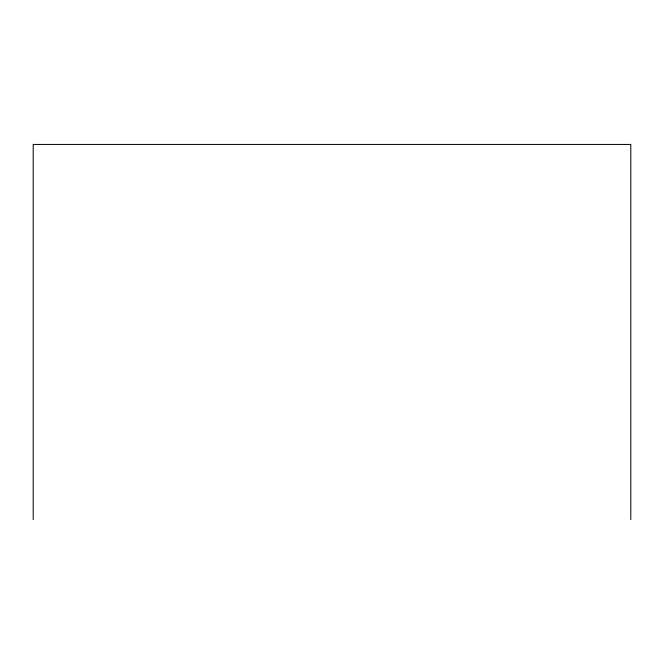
<?xml version="1.0" encoding="UTF-8"?>
<svg xmlns="http://www.w3.org/2000/svg" width="664" height="664" viewBox="0 0 664 664"><rect width="100%" height="100%" fill="white"/><g stroke="black" fill="none" stroke-linecap="round" stroke-linejoin="round"><path stroke-width="1" d="M630.8 519.563L630.8 144.437L33.2 144.437L33.2 519.563"/></g></svg>
